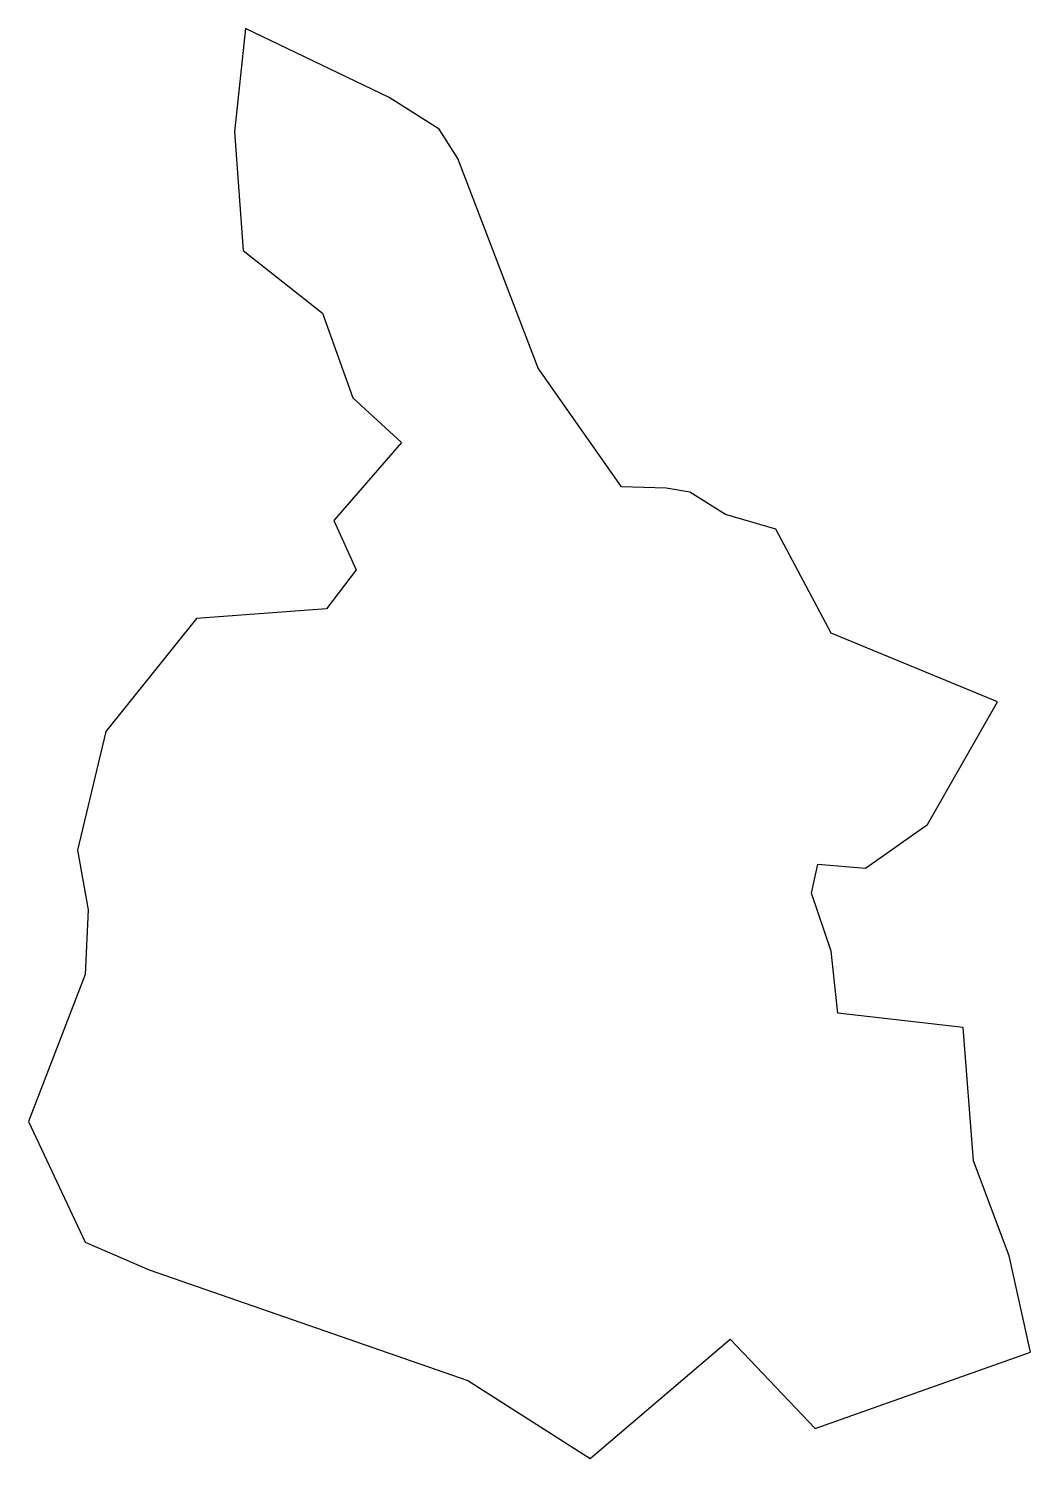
# Model space of a CAD drawing. Header units: metres. Extents: x 514 to 1273, y 736 to 1820.
import ezdxf

# ---------------------------------------------------------------- set-up
doc = ezdxf.new("R2010")
doc.units = ezdxf.units.M

msp = doc.modelspace()

# ---------------------------------------------------------------- linework, layer by layer
at = {"layer": 'Polygon_1'}
msp.add_lwpolyline([(939.29, 735.86), (1045.3, 826.15), (1109.83, 758.43), (1272.83, 816.43), (1256.83, 889.43), (1229.83, 961.43), (1221.83, 1062.43), (1126.83, 1073.43), (1121.83, 1120.43), (1106.83, 1164.43), (1111.83, 1186.43), (1147.83, 1183.43), (1194.83, 1216.43), (1247.83, 1309.43), (1121.83, 1361.43), (1079.83, 1440.43), (1041.83, 1451.43), (1014.83, 1468.43), (996.83, 1471.43), (962.83, 1472.43), (899.83, 1562.43), (838.83, 1721.43), (824.83, 1743.43), (786.83, 1767.43), (677.86, 1819.79), (669.63, 1741.59), (676.3, 1651.59), (736.43, 1604.07), (759.29, 1539.79), (796.3, 1506.04), (745, 1446.93), (761.85, 1409.37), (739.29, 1379.79), (640.71, 1372.64), (572.14, 1286.93), (550.71, 1196.93), (558.75, 1151.79), (556.43, 1102.64), (513.57, 991.21), (556.43, 899.79), (605, 878.71), (846.43, 794.9)], close=True, dxfattribs=at)

doc.saveas('drawing.dxf')
